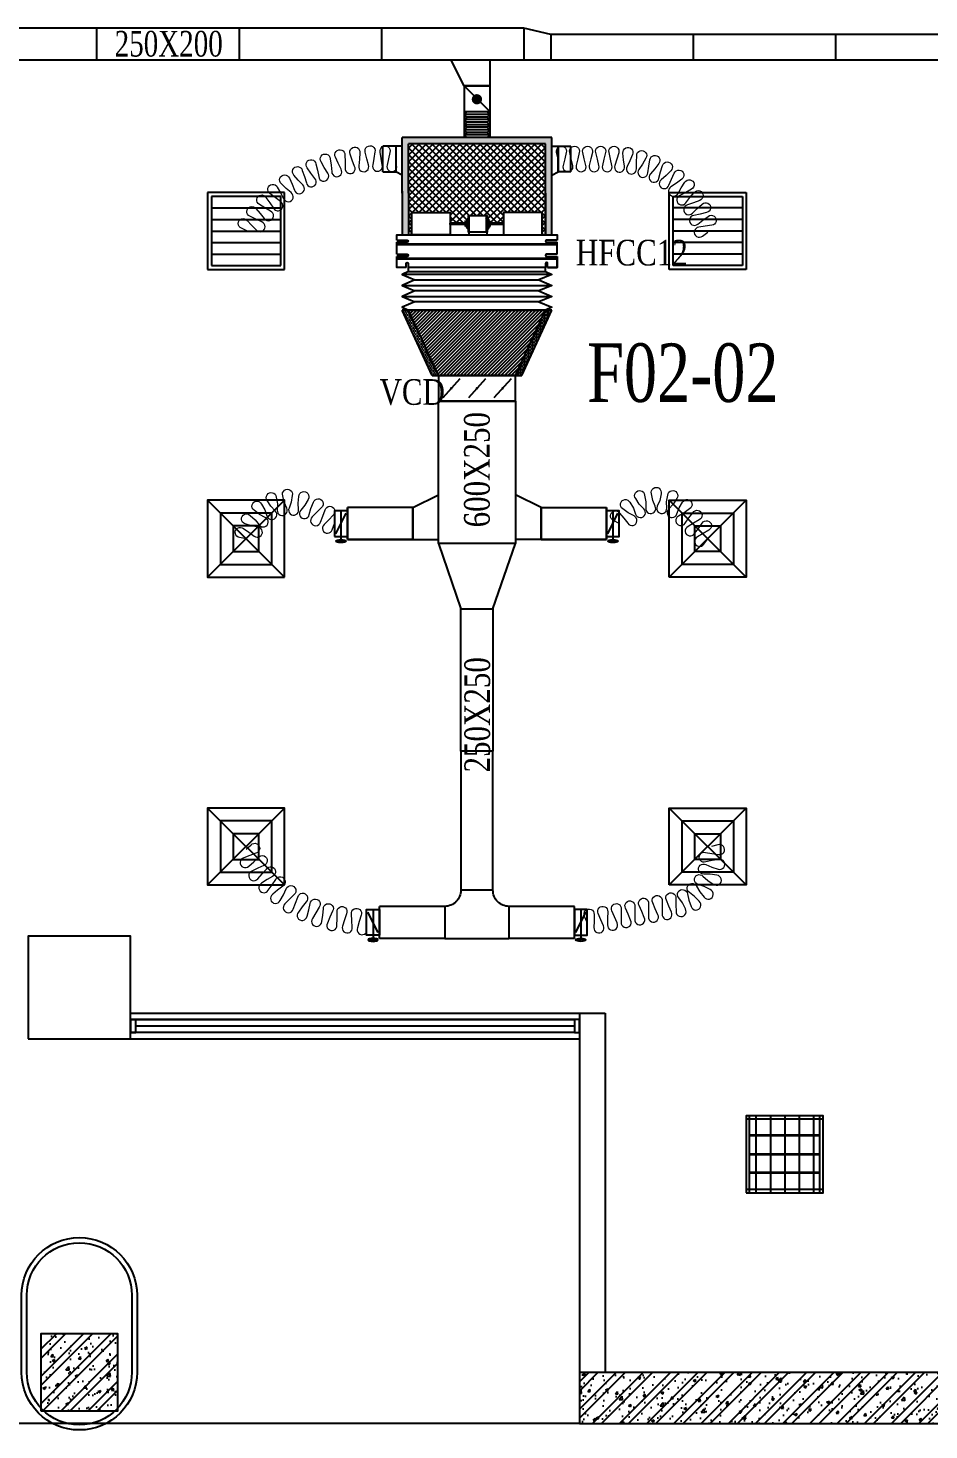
# Model space of a CAD drawing. Header units: metres. Extents: x 352651 to 1421851, y -87441 to -24441.
# Drawn here: x 488578 to 495603, y -76310 to -65377 of the extents above; entities that cross this region are included whole.
import ezdxf
from ezdxf.enums import TextEntityAlignment as Align

# ---------------------------------------------------------------- set-up
doc = ezdxf.new("R2010")
doc.units = ezdxf.units.M
doc.header["$LTSCALE"] = 300
doc.header["$MEASUREMENT"] = 0
doc.layers.get('0').update_dxf_attribs({"linetype": 'CONTINUOUS'})
for name, color, linetype in [('bat noi mem', 4, 'CONTINUOUS'), ('CUA', 8, 'CONTINUOUS'), ('CUAGIO', 2, 'CONTINUOUS'), ('HATCH', 145, 'CONTINUOUS'), ('KT', 1, 'CONTINUOUS'), ('NOITHAT', 145, 'CONTINUOUS'), ('THAY', 9, 'CONTINUOUS'), ('thayP', 142, 'CONTINUOUS'), ('thiet bi', 11, 'CONTINUOUS'), ('THIETBI', 2, 'CONTINUOUS'), ('TUONG', 7, 'CONTINUOUS'), ('vach', 6, 'CONTINUOUS')]:
    doc.layers.add(name, color=color, linetype=linetype)
doc.layers.add('noi mem', color=5, linetype='BATTING', lineweight=0)
doc.styles.add('PHU', font='vntimeh.shx', dxfattribs={"width": 0.8})
doc.styles.add('ROMANS', font='romans.shx', dxfattribs={"width": 0.75, "bigfont": 'romancvn.shx'})
doc.linetypes.add('BATTING', pattern='A,0.0001,-0.1,[134,ltypeshp.shx,S=0.1,R=0,X=-0.1,Y=0],-0.2,[134,ltypeshp.shx,S=0.1,R=180,X=0.1,Y=0],-0.1', length=0.4001)
pattern_1 = [(0, (30891.959, 217698.92), (6.25, -12.5), [0, -12.5])]

# ---------------------------------------------------------------- blocks, each defined once
blk = doc.blocks.new('SAD')
at = {"layer": 'CUAGIO', "color": 8}
for p, q in [((-300, -300), (300, 300)), ((300, -300), (-300, 300))]:
    blk.add_line(p, q, dxfattribs=at)
at = {"layer": 'CUAGIO'}
blk.add_lwpolyline([(300, -300), (300, 300), (-300, 300), (-300, -300)], close=True, dxfattribs=at)
at = {"layer": 'CUAGIO', "color": 8}
for points in [[(200, -200), (200, 200), (-200, 200), (-200, -200)], [(100, -100), (100, 100), (-100, 100), (-100, -100)]]:
    blk.add_lwpolyline(points, close=True, dxfattribs=at)
blk = doc.blocks.new('SAG')
at = {"layer": 'CUAGIO'}
for p, q in [((-300, 300), (-300, -300)), ((300, 300), (-300, 300)), ((300, -300), (300, 300)), ((-300, -300), (300, -300))]:
    blk.add_line(p, q, dxfattribs=at)
at = {"layer": 'CUAGIO', "color": 8}
for p, q in [((-270, 270), (-270, -270)), ((270, 270), (-270, 270)), ((-180, -270), (-180, 270)), ((-90, -270), (-90, 270)), ((0, -270), (0, 270)), ((90, -270), (90, 270)), ((180, -270), (180, 270)), ((270, -270), (270, 270)), ((-270, -270), (270, -270))]:
    blk.add_line(p, q, dxfattribs=at)
blk = doc.blocks.new('cot1')
at = {"layer": 'vach'}
blk.add_lwpolyline([(-400, -400), (400, -400), (400, 400), (-400, 400)], close=True, dxfattribs=at)
blk = doc.blocks.new('d60x60')
blk.add_wipeout([(0, 600), (600, 600), (600, 0), (0, 0)])
at = {"layer": 'THAY'}
for p, q in [((76, 600), (76, 0)), ((188, 600), (188, 0)), ((300, 600), (300, 0)), ((412, 600), (412, 0)), ((524, 600), (524, 0))]:
    blk.add_line(p, q, dxfattribs=at)
at = {"layer": 'THIETBI', "linetype": 'Continuous'}
for p, q in [((600, 574), (0, 574)), ((26, 0), (26, 600)), ((574, 0), (574, 600)), ((26, 448), (574, 448)), ((26, 300), (574, 300)), ((26, 156), (574, 156)), ((600, 26), (0, 26))]:
    blk.add_line(p, q, dxfattribs=at)
blk.add_lwpolyline([(0, 0), (600, 0), (600, 600), (0, 600)], close=True, dxfattribs=at)
at = {"layer": 'THIETBI', "const_width": 20}
for points in [[(26, 448), (574, 448)], [(26, 300), (574, 300)], [(26, 156), (574, 156)]]:
    blk.add_lwpolyline(points, dxfattribs=at)
blk = doc.blocks.new('bac noi mem')
at = {"layer": 'bat noi mem'}
for p, q in [((493887, -64673), (493867, -64693)), ((494067, -64693), (493867, -64693)), ((493867, -64693), (493887, -64713)), ((493887, -64713), (493867, -64733)), ((494047, -64673), (493887, -64673)), ((494047, -64713), (493887, -64713)), ((494047, -64673), (494067, -64693)), ((494067, -64693), (494047, -64713)), ((494047, -64713), (494067, -64733)), ((494067, -64733), (493867, -64733)), ((493867, -64733), (493887, -64753)), ((493887, -64753), (493867, -64773)), ((494067, -64773), (493867, -64773)), ((493867, -64773), (493887, -64793)), ((493887, -64793), (493867, -64813)), ((494067, -64813), (493867, -64813)), ((493867, -64813), (493887, -64833)), ((494047, -64753), (493887, -64753)), ((494047, -64793), (493887, -64793)), ((494067, -64733), (494047, -64753)), ((494047, -64753), (494067, -64773)), ((494067, -64773), (494047, -64793)), ((494047, -64793), (494067, -64813)), ((494067, -64813), (494047, -64833)), ((493887, -64833), (493867, -64853)), ((494067, -64853), (493867, -64853)), ((493867, -64853), (493887, -64873)), ((494047, -64833), (493887, -64833)), ((494047, -64873), (493887, -64873)), ((494047, -64833), (494067, -64853)), ((494067, -64853), (494047, -64873))]:
    blk.add_line(p, q, dxfattribs=at)
blk = doc.blocks.new('1-van gio D200')
at = {"layer": 'CUAGIO'}
h = blk.add_hatch(dxfattribs=at)
h.set_pattern_fill('ANSI31', color=256, scale=100, style=0)
edge = h.paths.add_edge_path()
edge.add_ellipse((486127, -58494), major_axis=(-38.1, 0), ratio=0.310482, start_angle=0, end_angle=360, ccw=False)
for p, q in [((486127, -58257), (486127, -58494)), ((486167, -58437), (486087, -58277))]:
    blk.add_line(p, q, dxfattribs=at)
at = {"layer": 'CUAGIO', "const_width": 3}
for points in [[(486127, -58457), (486177, -58457), (486177, -58257), (486077, -58257), (486077, -58457), (486127, -58457)], [(486127, -58257), (486127, -58494)], [(486167, -58437), (486087, -58277)]]:
    blk.add_lwpolyline(points, dxfattribs=at)
at = {"layer": 'CUAGIO'}
blk.add_lwpolyline([(486177, -58457), (486077, -58457), (486077, -58257), (486177, -58257)], close=True, dxfattribs=at)
at = {"layer": 'CUAGIO', "const_width": 5.35}
blk.add_lwpolyline([(486131, -58357, -1), (486123, -58357, -1)], format="xyb", close=True, dxfattribs=at)
at = {"layer": 'CUAGIO', "extrusion": (0, 0, -1)}
blk.add_ellipse((486127, -58494), major_axis=(-38.1, 0), ratio=0.310482, start_param=-1.570796, end_param=4.712389, dxfattribs=at)

msp = doc.modelspace()

# ---------------------------------------------------------------- hatches: boundary and pattern name
at = {"layer": 'CUAGIO'}
h = msp.add_hatch(dxfattribs=at)
h.set_pattern_fill('DOTS', color=2, scale=200, style=0)
h.set_pattern_definition([(0, (-59015.349, -123716.191), (6.25, -12.5), [0, -12.5])])
h.paths.add_polyline_path([(492661.9, -66990.7), (492611.9, -66990.7), (492611.9, -66280.7), (491544.9, -66280.7), (491544.9, -66663.4), (491544.9, -66990.7), (491494.9, -66990.7), (491494.9, -66648.4), (491494.9, -66230.7), (492661.9, -66230.7)])
at = {"layer": 'CUAGIO', "ltscale": 1.5}
h = msp.add_hatch(dxfattribs=at)
h.set_pattern_fill('ANSI37', color=9, scale=300, angle=180, style=0)
h.set_pattern_definition([(225, (959456.85, -113140.346), (26.5165043, -26.5165043), []), (315, (959456.85, -113140.346), (26.5165043, 26.5165043), [])])
h.paths.add_polyline_path([(491544.9, -66280.7), (491544.9, -66990.7), (491571, -66990.7), (491571, -66815.7), (491871, -66815.7), (491871, -66898.7), (491976.2, -66898.7), (491976.2, -66883), (491986.8, -66883), (491986.8, -66867.2), (491996.7, -66867.2), (491996.7, -66842.3, -1), (492003.1, -66840.2), (492139.3, -66840.2, -1), (492145.8, -66842.3), (492145.8, -66867.2), (492155.7, -66867.2), (492155.7, -66883), (492166.2, -66883), (492166.2, -66898.7), (492285.9, -66898.7), (492285.9, -66815.7), (492585.9, -66815.7), (492585.9, -66990.7), (492611.9, -66990.7), (492611.9, -66648.4), (492611.9, -66280.7)])
at = {"layer": 'CUAGIO'}
h = msp.add_hatch(dxfattribs=at)
h.set_pattern_fill('DOTS', color=256, scale=200, style=0)
h.set_pattern_definition(pattern_1)
h.paths.add_polyline_path([(491544.9, -67576.2), (491494.9, -67576.2), (491728.4, -68086.2), (491778.4, -68086.2)])
h = msp.add_hatch(dxfattribs=at)
h.set_pattern_fill('ANSI31', color=256, scale=150, style=0)
h.set_pattern_definition([(45, (-178200, 568.77), (-13.25825215, 13.25825215), [])])
h.paths.add_polyline_path([(492378.4, -68086.2), (491778.4, -68086.2), (491544.9, -67576.2), (492611.9, -67576.2)])
h = msp.add_hatch(dxfattribs=at)
h.set_pattern_fill('DOTS', color=256, scale=200, style=0)
h.set_pattern_definition(pattern_1)
h.paths.add_polyline_path([(492378.4, -68086.2), (492428.4, -68086.2), (492661.9, -67576.2), (492611.9, -67576.2)])
at = {"layer": 'HATCH', "linetype": 'Continuous'}
h = msp.add_hatch(dxfattribs=at)
h.set_pattern_fill('AR-CONC,_O', color=256, scale=30)
h.set_pattern_definition([(50, (-93316.57, -347750.56), (215.178055, -18.82564), [22.5, -247.5]), (355, (-93316.57, -347750.56), (-41.6254, 225.65764), [18, -198]), (100.4514, (-93298.64, -347752.12), (173.552815, 206.83186), [19.12206, -210.34263]), (46.1842, (-93316.57, -347690.56), (320.17231, -49.6557), [33.75, -371.25]), (96.6356, (-93289.9, -347694.7), (280.39881, 292.23536), [28.68309, -315.5139]), (351.1842, (-93316.57, -347690.56), (280.39858, 292.23558), [27, -297]), (21, (-93286.57, -347705.56), (179.072116, -120.785667), [22.5, -247.5]), (326, (-93286.57, -347705.56), (72.9946, 217.54501), [18, -198]), (71.4514, (-93271.65, -347715.62), (252.06679, 96.75915), [19.12206, -210.34263]), (37.5, (-93316.575, -347750.556), (3.647957, 99.868156), [0, -195.6, 0, -201, 0, -198.75]), (7.5, (-93316.57, -347750.56), (78.920861, 118.323514), [0, -114.6, 0, -191.1, 0, -75.75]), (327.5, (-93383.475, -347750.556), (160.146731, -6.766462), [0, -75, 0, -234, 0, -310.5]), (317.5, (-93413.47, -347750.56), (174.95585, 30.031495), [0, -97.5, 0, -155.4, 0, -220.5])])
h.paths.add_polyline_path([(496678.4, -75859.6), (492878.4, -75859.6), (492878.4, -76259.6), (493916.6, -76259.6, -0.9423044), (493976.5, -76259.6), (496678.4, -76259.6)])
h = msp.add_hatch(dxfattribs=at)
h.set_pattern_fill('ANSI32,_O', color=256, scale=400)
h.set_pattern_definition([(45, (-93316.57, -347750.56), (-106.066017, 106.066017), []), (45, (-93245.86, -347750.56), (-106.066017, 106.066017), [])])
h.paths.add_polyline_path([(496678.4, -75859.6), (492878.4, -75859.6), (492878.4, -76259.6), (493916.6, -76259.6, -0.9423044), (493976.5, -76259.6), (496678.4, -76259.6)])
at = {"layer": 'NOITHAT', "linetype": 'Continuous'}
h = msp.add_hatch(dxfattribs=at)
h.set_pattern_fill('ANSI32,_O', color=256, scale=400)
h.set_pattern_definition([(45, (119081.04, -388850.56), (-106.066017, 106.066017), []), (45, (119151.75, -388850.56), (-106.066017, 106.066017), [])])
h.paths.add_polyline_path([(488978.4, -75959.6), (488978.4, -75559.6), (488678.4, -75559.6), (488678.4, -75959.6)])
h.paths.add_polyline_path([(489278.4, -75959.6), (489278.4, -75559.6), (488978.4, -75559.6), (488978.4, -75959.6)])
h.paths.add_polyline_path([(488978.4, -75959.6), (488978.4, -76159.6), (489278.4, -76159.6), (489278.4, -75959.6)])
h.paths.add_polyline_path([(488978.4, -76159.6), (488978.4, -75959.6), (488678.4, -75959.6), (488678.4, -76159.6)])
h = msp.add_hatch(dxfattribs=at)
h.set_pattern_fill('AR-CONC,_O', color=256, scale=30)
h.set_pattern_definition([(50, (119081.04, -388850.56), (215.178055, -18.82564), [22.5, -247.5]), (355, (119081.04, -388850.56), (-41.6254, 225.65764), [18, -198]), (100.4514, (119098.97, -388852.12), (173.552815, 206.83186), [19.12206, -210.34263]), (46.1842, (119081.04, -388790.56), (320.17231, -49.6557), [33.75, -371.25]), (96.6356, (119107.72, -388794.7), (280.39881, 292.23536), [28.68309, -315.5139]), (351.1842, (119081.04, -388790.56), (280.39858, 292.23558), [27, -297]), (21, (119111.04, -388805.56), (179.072116, -120.78567), [22.5, -247.5]), (326, (119111.04, -388805.56), (72.9946, 217.54501), [18, -198]), (71.4514, (119125.96, -388815.62), (252.06679, 96.75915), [19.12206, -210.34263]), (37.5, (119081.04, -388850.556), (3.647957, 99.868156), [0, -195.6, 0, -201, 0, -198.75]), (7.5, (119081.04, -388850.56), (78.920861, 118.323514), [0, -114.6, 0, -191.1, 0, -75.75]), (327.5, (119014.14, -388850.556), (160.146731, -6.766462), [0, -75, 0, -234, 0, -310.5]), (317.5, (118984.14, -388850.56), (174.95585, 30.031495), [0, -97.5, 0, -155.4, 0, -220.5])])
h.paths.add_polyline_path([(488978.4, -75959.6), (488978.4, -75559.6), (488678.4, -75559.6), (488678.4, -75959.6)])
h.paths.add_polyline_path([(489278.4, -75959.6), (489278.4, -75559.6), (488978.4, -75559.6), (488978.4, -75959.6)])
h.paths.add_polyline_path([(488978.4, -75959.6), (488978.4, -76159.6), (489278.4, -76159.6), (489278.4, -75959.6)])
h.paths.add_polyline_path([(488978.4, -76159.6), (488978.4, -75959.6), (488678.4, -75959.6), (488678.4, -76159.6)])

# ---------------------------------------------------------------- linework, layer by layer
at = {"layer": 'bat noi mem'}
for p, q in [((492661.9, -67297.6), (491494.9, -67297.6)), ((491594.9, -67340.5), (492561.9, -67340.5)), ((491494.9, -67383.4), (492661.9, -67383.4)), ((492561.9, -67426.2), (491594.9, -67426.2)), ((491494.9, -67469.1), (492661.9, -67469.1)), ((492561.9, -67511.9), (491594.9, -67511.9)), ((491544.9, -67576.2), (492611.9, -67576.2)), ((492611.9, -67576.2), (491544.9, -67576.2))]:
    msp.add_line(p, q, dxfattribs=at)
for points in [[(491544.9, -67276.2), (491494.9, -67297.6), (491594.9, -67340.5), (491494.9, -67383.4), (491594.9, -67426.2), (491494.9, -67469.1), (491594.9, -67511.9), (491494.9, -67554.8), (491544.9, -67576.2)], [(492611.9, -67276.2), (492661.9, -67297.6), (492561.9, -67340.5), (492661.9, -67383.4), (492561.9, -67426.2), (492661.9, -67469.1), (492561.9, -67511.9), (492661.9, -67554.8), (492611.9, -67576.2)]]:
    msp.add_lwpolyline(points, dxfattribs=at)
at = {"layer": 'CUA', "linetype": 'Continuous'}
for p, q in [((489378.4, -73109.6), (492838.4, -73109.6)), ((492838.4, -73109.6), (489378.4, -73109.6)), ((492838.4, -73209.6), (489378.4, -73209.6)), ((492838.4, -73159.6), (489418.4, -73159.6))]:
    msp.add_line(p, q, dxfattribs=at)
for points in [[(489378.4, -73209.6), (489418.4, -73209.6), (489418.4, -73109.6), (489378.4, -73109.6)], [(492838.4, -73209.6), (492878.4, -73209.6), (492878.4, -73109.6), (492838.4, -73109.6)]]:
    msp.add_lwpolyline(points, close=True, dxfattribs=at)
at = {"layer": 'CUAGIO'}
for p, q in [((492443.4, -65376.8), (488003.4, -65376.8)), ((489113.4, -65376.8), (489113.4, -65626.8)), ((490223.4, -65376.8), (490223.4, -65626.8)), ((491333.4, -65376.8), (491333.4, -65626.8)), ((492653.7, -65426.8), (492443.4, -65376.8)), ((492443.4, -65376.8), (492443.4, -65626.8)), ((492443.4, -65376.8), (492443.4, -65626.8)), ((498878.4, -65426.8), (492653.7, -65426.8)), ((492653.7, -65426.8), (492653.7, -65626.8)), ((492653.7, -65426.8), (492653.7, -65626.8)), ((493763.7, -65426.8), (493763.7, -65626.8)), ((494873.7, -65426.8), (494873.7, -65626.8)), ((498878.4, -65626.8), (488003.4, -65626.8)), ((491978.4, -65826.8), (491878.4, -65626.8)), ((492178.4, -65626.8), (492178.4, -65826.8)), ((491978.4, -65826.8), (491978.4, -66230.7)), ((492178.4, -65826.8), (491978.4, -65826.8)), ((492178.4, -66026.8), (491978.4, -65826.8)), ((491978.4, -65826.8), (492178.4, -65826.8)), ((492178.4, -65826.8), (492178.4, -66230.7)), ((491978.4, -66026.8), (492178.4, -66026.8)), ((491494.9, -66663.4), (491494.9, -66230.7)), ((491345.2, -66497.8), (491345.2, -66297.8)), ((491444.9, -66297.8), (491345.2, -66297.8)), ((491444.9, -66297.8), (491444.9, -66497.8)), ((491444.9, -66297.8), (491444.9, -66497.8)), ((491444.9, -66297.8), (491444.9, -66497.8)), ((491544.9, -66663.4), (491544.9, -66280.7)), ((492611.9, -66663.4), (492611.9, -66282.5)), ((492711.9, -66497.8), (492711.9, -66297.8)), ((492711.9, -66297.8), (492711.9, -66497.8)), ((492711.9, -66297.8), (492711.9, -66497.8)), ((492711.9, -66297.8), (492811.6, -66297.8)), ((492811.6, -66497.8), (492811.6, -66297.8)), ((491494.9, -66648.4), (491494.9, -66990.7)), ((491544.9, -66648.4), (491544.9, -66990.7)), ((492611.9, -66663.4), (492611.9, -66990.7)), ((492661.9, -67576.2), (491494.9, -67576.2)), ((491728.4, -68086.2), (491494.9, -67576.2)), ((491494.9, -67576.2), (492661.9, -67576.2)), ((491544.9, -67576.2), (492611.9, -67576.2)), ((492611.9, -67576.2), (491544.9, -67576.2)), ((491778.4, -68086.2), (491544.9, -67576.2)), ((492378.4, -68086.2), (492611.9, -67576.2)), ((492428.4, -68086.2), (492661.9, -67576.2)), ((491778.4, -68086.2), (491728.4, -68086.2)), ((491728.4, -68086.2), (492428.4, -68086.2)), ((491778.4, -68086.2), (491728.4, -68086.2)), ((492378.4, -68086.2), (492428.4, -68086.2)), ((492378.4, -68086.2), (492428.4, -68086.2)), ((491945.4, -68111.9), (491811.5, -68260.5)), ((492145.4, -68111.9), (492011.5, -68260.5)), ((492345.4, -68111.9), (492211.5, -68260.5)), ((492378.4, -68286.2), (491778.4, -68286.2)), ((491578.4, -69116.3), (491778.4, -69016.3)), ((492578.4, -69116.3), (492378.4, -69016.3)), ((491578.4, -69116.3), (491068.4, -69116.3)), ((491068.4, -69116.3), (491068.4, -69366.3)), ((491068.4, -69366.3), (491068.4, -69116.3)), ((491578.4, -69366.3), (491578.4, -69116.3)), ((491578.4, -69366.3), (491578.4, -69116.3)), ((491578.4, -69116.3), (491578.4, -69366.3)), ((491578.4, -69116.3), (491578.4, -69366.3)), ((492578.4, -69366.3), (492578.4, -69116.3)), ((492578.4, -69366.3), (492578.4, -69116.3)), ((492578.4, -69116.3), (492578.4, -69366.3)), ((492578.4, -69116.3), (493088.4, -69116.3)), ((492578.4, -69116.3), (492578.4, -69366.3)), ((493088.4, -69116.3), (493088.4, -69366.3)), ((493088.4, -69366.3), (493088.4, -69116.3)), ((491068.4, -69366.3), (491778.4, -69366.3)), ((491578.4, -69366.3), (491068.4, -69366.3)), ((493088.4, -69366.3), (492378.4, -69366.3)), ((492578.4, -69366.3), (493088.4, -69366.3)), ((491953.4, -71016.2), (491953.4, -69906.2)), ((492203.4, -69906.2), (492203.4, -71016.2)), ((492203.4, -71016.2), (491953.4, -71016.2)), ((491318.4, -72476.2), (491318.4, -72226.2)), ((492838.4, -72476.2), (492838.4, -72226.2))]:
    msp.add_line(p, q, dxfattribs=at)
at = {"layer": 'CUAGIO', "color": 2}
for p, q in [((491978.4, -65826.8), (492178.4, -65826.8)), ((492661.9, -66230.7), (491494.9, -66230.7)), ((492661.9, -66990.7), (492661.9, -66230.7)), ((492611.9, -66280.7), (491544.9, -66280.7)), ((492611.9, -66990.7), (492611.9, -66280.7)), ((491778.4, -69396.2), (491778.4, -68286.2)), ((492378.4, -68286.2), (492378.4, -69396.2)), ((492378.4, -69396.2), (491778.4, -69396.2)), ((491778.4, -69396.2), (491953.4, -69906.2)), ((492203.4, -69906.2), (492378.4, -69396.2)), ((491953.4, -69906.2), (492203.4, -69906.2)), ((492203.4, -72101.2), (491953.4, -72101.2)), ((491828.4, -72226.2), (491828.4, -72476.2)), ((492328.4, -72226.2), (492328.4, -72476.2))]:
    msp.add_line(p, q, dxfattribs=at)
at = {"layer": 'CUAGIO', "ltscale": 1.5}
msp.add_line((491828.4, -72476.2), (492328.4, -72476.2), dxfattribs=at)
at = {"layer": 'CUAGIO'}
for points, const_width in [([(492098.4, -65932.3, 1), (492058.4, -65932.3, 1)], 40), ([(491873.4, -68186.2, -1), (491883.4, -68186.2, -1)], 10), ([(492073.4, -68186.2, -1), (492083.4, -68186.2, -1)], 10), ([(492273.4, -68186.2, -1), (492283.4, -68186.2, -1)], 10)]:
    msp.add_lwpolyline(points, format="xyb", close=True, dxfattribs=dict(at, const_width=const_width))
for points in [[(491494.9, -66297.8), (491444.9, -66297.8)], [(492661.9, -66297.8), (492711.9, -66297.8)], [(491345.2, -66497.8), (491444.9, -66497.8)], [(491494.9, -66523), (491444.9, -66497.8)], [(492661.9, -66523), (492711.9, -66497.8)], [(492811.6, -66497.8), (492711.9, -66497.8)]]:
    msp.add_lwpolyline(points, dxfattribs=at)
msp.add_lwpolyline([(491778.4, -68286.2), (492378.4, -68286.2), (492378.4, -68086.2), (491778.4, -68086.2)], close=True, dxfattribs=at)
at = {"layer": 'CUAGIO', "color": 2}
msp.add_lwpolyline([(492838.4, -72226.2), (492328.4, -72226.2, -0.4142136), (492203.4, -72101.2), (492203.4, -71016.2), (491953.4, -71016.2), (491953.4, -72101.2, -0.4142136), (491828.4, -72226.2), (491318.4, -72226.2)], format="xyb", dxfattribs=at)
for points in [[(491828.4, -72476.2), (491318.4, -72476.2)], [(492838.4, -72476.2), (492328.4, -72476.2)]]:
    msp.add_lwpolyline(points, dxfattribs=at)
at = {"layer": 'HATCH'}
msp.add_lwpolyline([(488568.4, -75259.6, -1), (489388.4, -75259.6), (489388.4, -75859.6, -1), (488568.4, -75859.6)], format="xyb", close=True, dxfattribs=at)
at = {"layer": 'noi mem', "ltscale": 1.5}
for points in [[(490288.4, -66959.6), (490242.4, -66938, -1.3333333), (490286.1, -66877), (490321.3, -66913.6), (490356.5, -66950.3, 1.3333333), (490400.3, -66889.3), (490354.3, -66867.7), (490308.8, -66844.3, -1.3333333), (490354.6, -66784.9), (490388.8, -66823), (490420.6, -66862.2, 1.3333333), (490469.3, -66805.1), (490425.5, -66780), (490382.5, -66752.2, -1.3333333), (490433.8, -66697.6), (490464.2, -66738.8), (490492, -66780.9, 1.3333333), (490546, -66728.9), (490504.9, -66699.5), (490464.8, -66667.7, -1.3333333), (490521.2, -66618.3), (490547.4, -66662.3), (490571, -66707, 1.3333333), (490629.8, -66660.4), (490591.7, -66627.2), (490554.9, -66591.7, -1.3333333), (490615.8, -66548), (490637.6, -66594.3), (490656.8, -66641.1, 1.3333333), (490719.8, -66600.4), (490685.1, -66563.7), (490651.9, -66524.7, -1.3333333), (490716.9, -66487.2), (490734.1, -66535.4), (490748.6, -66583.8, 1.3333333), (490815.2, -66549.5), (490784.3, -66509.6), (490755.1, -66467.5, -1.3333333), (490823.3, -66436.5), (490835.8, -66486.2), (490845.5, -66535.7, 1.3333333), (490915.2, -66508.1), (490888.3, -66465.3), (490863.3, -66420.7, -1.3333333), (490934.2, -66396.4), (490941.8, -66447), (490946.6, -66497.3, 1.3333333), (491018.7, -66476.6), (490996.1, -66431.4), (490975.5, -66384.5, -1.3333333), (491048.5, -66367.3), (491051.1, -66418.4), (491051, -66468.9, 1.3333333), (491124.8, -66455.3), (491106.6, -66408.1), (491090.7, -66359.5, -1.3333333), (491165.1, -66349.4), (491162.6, -66400.6), (491157.7, -66450.8, 1.3333333), (491232.4, -66444.4), (491219, -66395.7), (491207.9, -66345.8, -1.3333333), (491282.8, -66343), (491275.4, -66393.6), (491265.6, -66443.2, 1.3333333), (491340.6, -66444.1), (491331.9, -66394.3), (491324.2, -66344, -1.3333333), (491399.2, -66346.3), (491388.4, -66396), (491377.7, -66445.7, 1.3333333), (491452.6, -66448), (491444.9, -66397.8)], [(492711.9, -66397.8), (492700, -66347.7, -1.3333333), (492775, -66347.8), (492762.9, -66397.8), (492750.8, -66447.8, 1.3333333), (492825.8, -66447.9), (492813.9, -66397.9), (492801.9, -66347.9, -1.3333333), (492876.9, -66347.9), (492864.8, -66397.9), (492852.8, -66447.9, 1.3333333), (492927.8, -66448), (492915.8, -66398), (492903.8, -66348, -1.3333333), (492978.8, -66348), (492966.8, -66398), (492954.7, -66448, 1.3333333), (493029.7, -66448.1), (493017.7, -66398.1), (493005.8, -66348.1, -1.3333333), (493080.8, -66348.1), (493068.7, -66398.1), (493056.6, -66448.1, 1.3333333), (493131.6, -66448.2), (493119.7, -66398.2), (493108.8, -66347.5, -1.3333333), (493183.8, -66349.2), (493170.6, -66399.3), (493154.3, -66447.7, 1.3333333), (493229, -66454.2), (493221.4, -66403.8), (493217.2, -66352.1, -1.3333333), (493291.3, -66363.6), (493271.7, -66411.6), (493249.2, -66457.3, 1.3333333), (493322.4, -66473.7), (493321.5, -66422.7), (493324.2, -66370.9, -1.3333333), (493396.1, -66392.1), (493370.4, -66437.1), (493342, -66479.4, 1.3333333), (493412.3, -66505.3), (493418.2, -66454.7), (493427.7, -66403.7, -1.3333333), (493496.2, -66434.2), (493464.7, -66475.4), (493431, -66513.6, 1.3333333), (493497.3, -66548.6), (493509.8, -66499.2), (493526, -66449.9, -1.3333333), (493589.9, -66489.2), (493553.2, -66525.9), (493514.7, -66559.3, 1.3333333), (493575.8, -66602.8), (493594.7, -66555.4), (493617.3, -66508.7, -1.3333333), (493675.4, -66556.1), (493634.2, -66587.6), (493591.6, -66615.7, 1.3333333), (493646.5, -66666.8), (493671.5, -66622.4), (493700, -66579.1, -1.3333333), (493751.4, -66633.8), (493706.4, -66659.5), (493660.4, -66681.7, 1.3333333), (493708, -66739.7), (493738.7, -66698.9), (493772.7, -66659.8, -1.3333333), (493816.4, -66720.8), (493768.4, -66740.3), (493719.9, -66756.2, 1.3333333), (493759.4, -66820), (493795.2, -66783.7), (493834.1, -66749.4, -1.3333333), (493869.3, -66815.6), (493819.1, -66828.7), (493769, -66838, 1.3333333), (493799.7, -66906.4), (493840, -66875.1), (493881.8, -66845.2, -1.3333333), (493910.1, -66914.6), (493859.2, -66922.4), (493808.4, -66930.1, 1.3333333), (493836.6, -66999.5), (493878.4, -66969.6)], [(490278.4, -69359.6), (490228.5, -69349.3, -1.3333333), (490258, -69280.3), (490299.9, -69309.3), (490341.8, -69338.5, 1.3333333), (490371.4, -69269.6), (490321.5, -69259.2), (490272, -69242.7, -1.3333333), (490309.2, -69177.5), (490348.6, -69211.8), (490379.8, -69250.7, 1.3333333), (490427.5, -69192.8), (490383.3, -69169.6), (490342.1, -69137.6, -1.3333333), (490398.9, -69088.6), (490424.6, -69134), (490441, -69181.1, 1.3333333), (490505.3, -69142.5), (490471.4, -69105.9), (490443.3, -69061.9, -1.3333333), (490513.2, -69034.7), (490522.2, -69086.1), (490522, -69136, 1.3333333), (490595.4, -69121), (490575.7, -69075.2), (490563.9, -69024.4, -1.3333333), (490638.9, -69022.1), (490630.2, -69073.6), (490613.3, -69120.5, 1.3333333), (490687.6, -69131), (490684.3, -69081.2), (490690.2, -69029.3, -1.3333333), (490761.6, -69052.2), (490736.2, -69097.8), (490704.6, -69136.4, 1.3333333), (490771.1, -69171.1), (490784.6, -69123.1), (490803.1, -69075.5, -1.3333333), (490866.2, -69116.1), (490830.6, -69152.6), (490795, -69189.2, 1.3333333), (490858, -69229.7), (490876.5, -69182.2), (490895, -69134.6, -1.3333333), (490958.1, -69175.2), (490922.5, -69211.8), (490886.9, -69248.3, 1.3333333), (490949.9, -69288.9), (490968.4, -69241.3)], [(493188.4, -69241.3), (493143.5, -69217.2, -1.3333333), (493191.4, -69159.5), (493223.4, -69199.2), (493255.2, -69239, 1.3333333), (493303.3, -69181.5), (493258.5, -69157.2), (493216.1, -69126.7, -1.3333333), (493270.9, -69075.5), (493298.5, -69119.9), (493315.9, -69166.6, 1.3333333), (493379.3, -69126.5), (493344.7, -69090.7), (493316.4, -69046.8, -1.3333333), (493386.1, -69019.2), (493395.5, -69070.7), (493394.6, -69120.4, 1.3333333), (493468.3, -69106.4), (493449.2, -69060.4), (493438.9, -69009.2, -1.3333333), (493513.9, -69009.1), (493503.8, -69060.4), (493484.8, -69106.4, 1.3333333), (493558.5, -69120.3), (493557.5, -69070.5), (493566.8, -69019, -1.3333333), (493636.6, -69046.4), (493608.4, -69090.5), (493573.8, -69126.3, 1.3333333), (493637.3, -69166.2), (493654.7, -69119.6), (493682.1, -69075.1, -1.3333333), (493737.1, -69126.1), (493694.7, -69156.8), (493650.8, -69182.8, 1.3333333), (493701.2, -69238.4), (493731.4, -69197.3), (493761.7, -69156.2, -1.3333333), (493812, -69211.8), (493768.2, -69237.9), (493724.3, -69263.9, 1.3333333), (493774.7, -69319.5), (493804.9, -69278.4), (493835.2, -69237.4, -1.3333333), (493885.5, -69292.9), (493841.7, -69319), (493797.8, -69345.1, 1.3333333), (493848.2, -69400.6), (493878.4, -69359.6)], [(490278.4, -71779.6), (490317, -71746.6, -1.3333333), (490355.4, -71811), (490308.1, -71829.3), (490260.8, -71847.7, 1.3333333), (490299.4, -71912), (490337.9, -71879), (490374.5, -71844.5, -1.3333333), (490415.9, -71907.1), (490369.8, -71927.3), (490324.4, -71950.7, 1.3333333), (490369.4, -72010.7), (490404.6, -71973.6), (490436.9, -71935, -1.3333333), (490485.4, -71992.2), (490442.1, -72017.7), (490399.7, -72046.4, 1.3333333), (490451.6, -72100.6), (490482.1, -72059.6), (490509.6, -72017.4, -1.3333333), (490564.5, -72068.4), (490524.6, -72099), (490486, -72132.5, 1.3333333), (490543.9, -72180.1), (490569.3, -72135.7), (490591.5, -72090.6, -1.3333333), (490652.2, -72134.7), (490616.2, -72169.7), (490581.8, -72207.6, 1.3333333), (490645, -72248), (490665, -72200.9), (490681.7, -72153.5, -1.3333333), (490747.2, -72190), (490715.6, -72229.1), (490686, -72270.8, 1.3333333), (490753.6, -72303.4), (490767.7, -72254.2), (490778.6, -72205.1, -1.3333333), (490848, -72233.6), (490821.3, -72276.2), (490796.9, -72321.2, 1.3333333), (490867.9, -72345.4), (490876.1, -72294.9), (490881.1, -72244.9, -1.3333333), (490953.4, -72264.9), (490931.9, -72310.4), (490913.1, -72357.9, 1.3333333), (490986.4, -72373.6), (490988.6, -72322.4), (490987.5, -72272.2, -1.3333333), (491061.7, -72283.4), (491045.8, -72331.1), (491031.6, -72379.8, 1.3333333), (491106.1, -72388.5), (491103.4, -72337.8), (491100.7, -72287.2, -1.3333333), (491175.2, -72295.8), (491160.9, -72344.5), (491146.6, -72393.2, 1.3333333), (491221.1, -72401.9), (491218.4, -72351.2)], [(492938.4, -72351.2), (492918.4, -72304.2, -1.3333333), (492992, -72289.6), (492991.5, -72340.6), (492991, -72391.7, 1.3333333), (493064.6, -72377.1), (493044.6, -72330.1), (493024.6, -72283.1, -1.3333333), (493098.1, -72268.4), (493097.7, -72319.5), (493097.2, -72370.6, 1.3333333), (493170.8, -72355.9), (493150.8, -72308.9), (493130.8, -72261.9, -1.3333333), (493204.3, -72247.3), (493203.8, -72298.4), (493203.4, -72349.4, 1.3333333), (493276.9, -72334.8), (493256.9, -72287.8), (493236.9, -72240.8, -1.3333333), (493310.5, -72226.2), (493310, -72277.2), (493309.5, -72328.3, 1.3333333), (493383.1, -72313.7), (493363.1, -72266.7), (493343.1, -72219.7, -1.3333333), (493416.7, -72205), (493416.2, -72256.1), (493415.7, -72307.2, 1.3333333), (493489.3, -72292.5), (493469.3, -72245.5), (493449.3, -72198.5, -1.3333333), (493522.8, -72183.9), (493522.3, -72235), (493521.9, -72286, 1.3333333), (493595.4, -72271.4), (493575.4, -72224.4), (493555.4, -72177.4, -1.3333333), (493629, -72162.8), (493628.5, -72213.8), (493631.4, -72265.8, 1.3333333), (493703.9, -72246.7), (493680.8, -72200), (493651.6, -72159.4, -1.3333333), (493720.2, -72129.3), (493730.3, -72178.3), (493749.1, -72226.9, 1.3333333), (493812.2, -72186.5), (493775.8, -72149.1), (493735.5, -72119.5, -1.3333333), (493791.6, -72069.7), (493816.3, -72113.2), (493849.1, -72153.7, 1.3333333), (493896.7, -72095.8), (493850.6, -72071.4), (493803.1, -72055.7, -1.3333333), (493841.1, -71991), (493878, -72024.8), (493921.6, -72053.2, 1.3333333), (493949.1, -71983.4), (493897.7, -71974.5), (493847.7, -71974.1, -1.3333333), (493863.9, -71900.9), (493909.4, -71921.7), (493959.7, -71935.3, 1.3333333), (493964.3, -71860.4), (493912.7, -71867.7), (493863.2, -71880.1, -1.3333333), (493860.3, -71805.2), (493910.6, -71813.6), (493961, -71822, 1.3333333), (493958, -71747.1), (493908.4, -71759.6)]]:
    msp.add_lwpolyline(points, format="xyb", dxfattribs=at)
at = {"layer": 'THAY', "linetype": 'Continuous'}
for p, q in [((489378.4, -73059.6), (492878.4, -73059.6)), ((489378.4, -73259.6), (492878.4, -73259.6))]:
    msp.add_line(p, q, dxfattribs=at)
at = {"layer": 'thayP', "linetype": 'Continuous'}
msp.add_lwpolyline([(492878.4, -76259.6), (458578.4, -76259.6), (458578.4, -73259.6)], dxfattribs=at)
at = {"layer": 'thiet bi'}
for p, q in [((491990.6, -66898.7), (491871, -66898.7)), ((491871, -66907.8), (491871, -66898.7)), ((491990.6, -66907.8), (491871, -66907.8)), ((491990.6, -66923.4), (491990.6, -66883)), ((492001.2, -66883), (491990.6, -66883)), ((492001.2, -66939.2), (492001.2, -66867.2)), ((492011.1, -66867.2), (492001.2, -66867.2)), ((492017.5, -66966.3), (492017.5, -66840.2)), ((492153.7, -66966.3), (492153.7, -66840.2)), ((492160.2, -66867.2), (492170.1, -66867.2)), ((492170.1, -66939.2), (492170.1, -66867.2)), ((492170.1, -66883), (492180.6, -66883)), ((492180.6, -66923.4), (492180.6, -66883)), ((492285.9, -66898.7), (492180.6, -66898.7)), ((492285.9, -66907.8), (492180.6, -66907.8)), ((492001.2, -66923.4), (491990.6, -66923.4)), ((492011.1, -66939.2), (492001.2, -66939.2)), ((492014.3, -66968.6), (492014.3, -66990.7)), ((492157, -66968.6), (492157, -66990.7)), ((492160.2, -66939.2), (492170.1, -66939.2)), ((492170.1, -66923.4), (492180.6, -66923.4)), ((492703.9, -67062.7), (491452.9, -67062.7)), ((492703.9, -67067.7), (491452.9, -67067.7)), ((492703.9, -67173.7), (491452.9, -67173.7)), ((492703.9, -67178.7), (491452.9, -67178.7)), ((491544.9, -67276.2), (491544.9, -67244.7)), ((491544.9, -67276.2), (492611.9, -67276.2)), ((492611.9, -67276.2), (492611.9, -67244.7))]:
    msp.add_line(p, q, dxfattribs=at)
for points in [[(491571, -66815.7), (491871, -66815.7), (491871, -66990.7), (491571, -66990.7)], [(492160.2, -66840.2), (492011.1, -66840.2), (492011.1, -66966.3), (492160.2, -66966.3)], [(492585.9, -66815.7), (492285.9, -66815.7), (492285.9, -66990.7), (492585.9, -66990.7)]]:
    msp.add_lwpolyline(points, close=True, dxfattribs=at)
for points in [[(491452.9, -67030.2), (491452.9, -66990.7), (492703.9, -66990.7), (492703.9, -67030.2)], [(491452.9, -67141.2), (491452.9, -67046.2)], [(492703.9, -67141.2), (492703.9, -67046.2)], [(491526.9, -67244.7), (491452.9, -67244.7), (491452.9, -67157.2)], [(492703.9, -67157.2), (492703.9, -67244.7), (492629.9, -67244.7)], [(492629.9, -67244.7), (492703.9, -67244.7), (492703.9, -67157.2)], [(492613.9, -67244.7), (491542.9, -67244.7)]]:
    msp.add_lwpolyline(points, dxfattribs=at)
for points in [[(491452.9, -67030.2), (491534.9, -67030.2, -1), (491534.9, -67046.2), (491452.9, -67046.2)], [(492703.9, -67030.2), (492621.9, -67030.2, 1), (492621.9, -67046.2), (492703.9, -67046.2)], [(491452.9, -67141.2), (491534.9, -67141.2, -1), (491534.9, -67157.2), (491452.9, -67157.2)], [(491526.9, -67244.7), (491526.9, -67212.7, -1), (491542.9, -67212.7), (491542.9, -67244.7)], [(492703.9, -67141.2), (492621.9, -67141.2, 1), (492621.9, -67157.2), (492703.9, -67157.2)], [(492629.9, -67244.7), (492629.9, -67212.7, 1), (492613.9, -67212.7), (492613.9, -67244.7)], [(492629.9, -67244.7), (492629.9, -67212.7, 1), (492613.9, -67212.7), (492613.9, -67244.7)]]:
    msp.add_lwpolyline(points, format="xyb", dxfattribs=at)
for centre, start, end in [((492014.3, -66841.2), 18.04953, 161.95047), ((492157, -66841.2), 18.04953, 161.95047), ((492014.3, -66965.2), 198.04953, 341.95047), ((492157, -66965.2), 198.04953, 341.95047)]:
    msp.add_arc(centre, 3.41, start, end, dxfattribs=at)
at = {"layer": 'TUONG'}
for p, q in [((492878.4, -73059.6), (492878.4, -76259.6)), ((492878.4, -73059.6), (493078.4, -73059.6)), ((493078.4, -73059.6), (493078.4, -75859.6)), ((492878.4, -75859.6), (496678.4, -75859.6)), ((492878.4, -76259.6), (503378.4, -76259.6)), ((492878.4, -76259.6), (497378.4, -76259.6))]:
    msp.add_line(p, q, dxfattribs=at)
msp.add_lwpolyline([(488528.4, -75259.6, -1), (489428.4, -75259.6), (489428.4, -75859.6, -1), (488528.4, -75859.6)], format="xyb", close=True, dxfattribs=at)
at = {"layer": 'vach'}
msp.add_lwpolyline([(488678.4, -76159.6), (489278.4, -76159.6), (489278.4, -75559.6), (488678.4, -75559.6)], close=True, dxfattribs=at)

# ---------------------------------------------------------------- block references
msp.add_blockref('d60x60', (494178.4, -74459.6))
at = {"layer": 'CUAGIO'}
for name, p in [('bac noi mem', (-1888.3, -1357.7)), ('SAD', (490278.4, -69359.6)), ('SAD', (490278.4, -71759.6)), ('1-van gio D200', (5141.4, -13993.8))]:
    msp.add_blockref(name, p, dxfattribs=at)
at = {"layer": 'CUAGIO', "rotation": 270}
msp.add_blockref('SAG', (490278.4, -66959.6), dxfattribs=at)
at = {"layer": 'CUAGIO', "xscale": -1, "rotation": 90}
msp.add_blockref('SAG', (493878.4, -66959.6), dxfattribs=at)
at = {"layer": 'CUAGIO', "xscale": -1}
for name, p in [('SAD', (493878.4, -69359.6)), ('1-van gio D200', (977145.4, -10883.9)), ('1-van gio D200', (979265.4, -10883.9)), ('SAD', (493878.4, -71759.6)), ('1-van gio D200', (979015.4, -13993.8))]:
    msp.add_blockref(name, p, dxfattribs=at)
at = {"layer": 'vach'}
msp.add_blockref('cot1', (488978.4, -72859.6), dxfattribs=at)

# ---------------------------------------------------------------- texts
at = {"layer": 'CUAGIO', "color": 2, "style": 'PHU', "width": 0.75}
msp.add_text('250x200', height=200, dxfattribs=at).set_placement((489675.4, -65599.1), align=Align.CENTER)
at = {"layer": 'CUAGIO', "color": 2, "insert": (491318.7, -68319.6), "char_height": 200, "width": 439.881, "attachment_point": 7, "style": 'PHU'}
msp.add_mtext('VCD', dxfattribs=at)
at = {"layer": 'CUAGIO', "color": 2, "char_height": 200, "attachment_point": 3, "rotation": 90, "style": 'PHU'}
for s, insert, width in [('600x250', (491978.1, -68371.2), 888.608), ('250x250', (491980.6, -70282.8), 1487.778)]:
    msp.add_mtext(s, dxfattribs=dict(at, insert=insert, width=width))
at = {"layer": 'KT', "ltscale": 1.5, "insert": (492937.3, -67836.5), "char_height": 456.096, "width": 2517.297, "attachment_point": 1, "style": 'ROMANS'}
msp.add_mtext('{\\fTimes New Roman|b0|i0|c0|p18;F02-02}', dxfattribs=at)
at = {"layer": 'thiet bi', "insert": (492849.8, -67231.2), "char_height": 200, "width": 924.737, "attachment_point": 7, "style": 'PHU'}
msp.add_mtext('hfcc12', dxfattribs=at)

doc.saveas('drawing.dxf')
